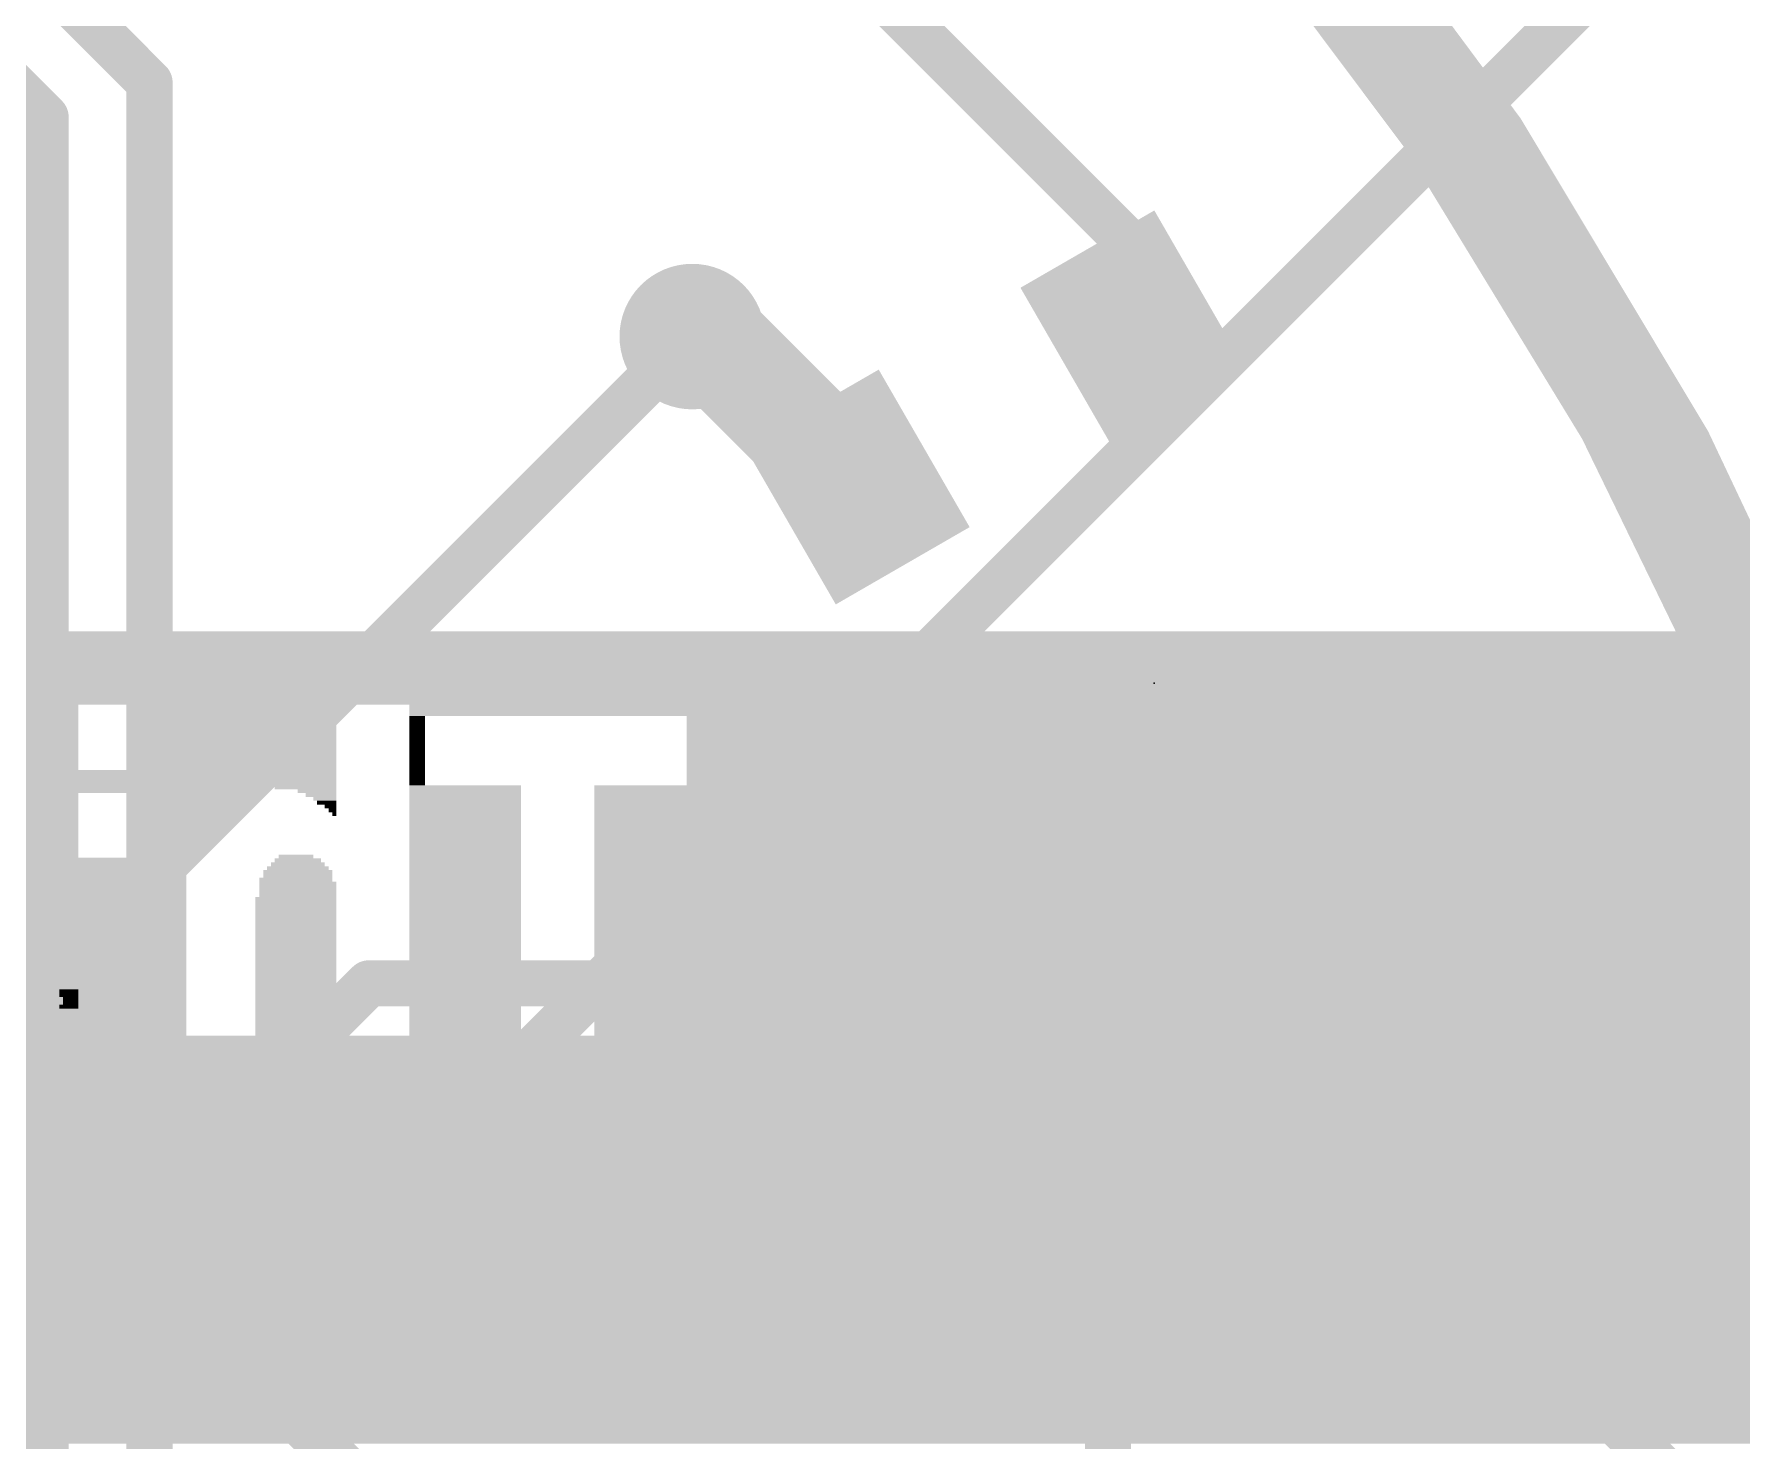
# Model space of a CAD drawing. Extents: x -25.4 to 25.4, y -25.4 to 25.5.
# Drawn here: x 8.83 to 18.22, y 4.09 to 11.82 of the extents above; entities that cross this region are included whole.
import ezdxf

# ---------------------------------------------------------------- set-up
doc = ezdxf.new("R2010")
doc.units = 0
for name, color, linetype in [('1', 12, 'CONTINUOUS'), ('16', 132, 'CONTINUOUS'), ('18', 110, 'CONTINUOUS'), ('20', 53, 'CONTINUOUS'), ('204', 40, 'CONTINUOUS'), ('23', 53, 'CONTINUOUS')]:
    doc.layers.add(name, color=color, linetype=linetype)

# ---------------------------------------------------------------- blocks, each defined once
blk = doc.blocks.new('RECT')
blk.add_solid([(-0.5, -0.5), (0.5, -0.5), (-0.5, 0.5), (0.5, 0.5)])
blk = doc.blocks.new('ROUNDV')
at = {"const_width": 0.5}
blk.add_lwpolyline([(0, -0.25, 1), (0, 0.25, 1), (0, -0.25)], format="xyb", dxfattribs=at)

msp = doc.modelspace()

# ---------------------------------------------------------------- linework, layer by layer
at = {"layer": '1'}
for points, const_width in [([(20.32, 0, 0.4142), (0, 20.32)], 0.254), ([(7.1205, -18.6055, 0.6745), (7.9375, 18.542)], 0.6096), ([(14.9323, 10.6525, 1), (14.8053, 10.6525)], 0.127), ([(14.8239, 10.6076, 1), (14.9137, 10.6974)], 0.127), ([(12.446, 10.3124, 1), (12.446, 10.0076)], 0.3048), ([(12.634, 10.2678, 1), (12.4185, 10.0522)], 0.3048), ([(12.5263, 10.0076, 1), (12.5263, 10.3124)], 0.3048), ([(12.4909, 10.1151, 1), (12.4011, 10.2049)], 0.127), ([(12.4909, 10.1151, 1), (12.4011, 10.2049)], 0.127), ([(14.8053, 10.208, 1), (14.9323, 10.208)], 0.127), ([(12.2555, 10.16, 1), (12.2555, 10.033)], 0.127), ([(12.3376, 10.1414, 1), (12.4274, 10.0516)], 0.127), ([(12.3825, 10.033, 1), (12.3825, 10.16)], 0.127), ([(13.2455, 9.2253, 1), (13.461, 9.4408)], 0.3048), ([(8.978, 6.858, 1), (8.978, 6.731)], 0.127), ([(9.0356, 6.8394, 1), (9.1254, 6.7496)], 0.127), ([(9.0805, 6.731, 1), (9.0805, 6.858)], 0.127), ([(10.668, 6.6675, 1), (10.668, 6.5405)], 0.127), ([(10.7129, 6.5591, 1), (10.6231, 6.6489)], 0.127), ([(12.7449, 6.6489, 1), (12.6551, 6.5591)], 0.127), ([(12.7, 6.5405, 1), (12.7, 6.6675)], 0.127), ([(15.1032, 6.3655, 1), (15.1032, 6.2385)], 0.127), ([(15.4599, 6.3469, 1), (15.3701, 6.2571)], 0.127), ([(15.415, 6.2385, 1), (15.415, 6.3655)], 0.127), ([(9.8611, 5.8869, 1), (9.9509, 5.7971)], 0.127), ([(9.906, 5.7785, 1), (9.906, 5.9055)], 0.127), ([(11.2209, 5.7971, 1), (11.1311, 5.8869)], 0.127), ([(10.668, 5.2705, 1), (10.668, 5.3975)], 0.127), ([(10.6231, 5.3789, 1), (10.7129, 5.2891)], 0.127), ([(11.938, 4.7625, 1), (11.938, 4.8895)], 0.127), ([(14.7955, 4.572, 1), (14.6685, 4.572)], 0.127), ([(14.6871, 4.5271, 1), (14.7769, 4.6169)], 0.127), ([(10.2049, 4.3629, 1), (10.1151, 4.2731)], 0.127), ([(10.16, 4.2545, 1), (10.16, 4.3815)], 0.127)]:
    msp.add_lwpolyline(points, format="xyb", dxfattribs=dict(at, const_width=const_width))
for points, const_width in [([(13.2023, 12.319), (14.8688, 10.6525)], 0.254), ([(14.8688, 10.6525), (14.8688, 10.208)], 0.254), ([(12.5263, 10.16), (12.446, 10.16)], 0.6096), ([(13.3532, 9.333), (12.5263, 10.16)], 0.6096), ([(9.0805, 6.7945), (12.446, 10.16)], 0.254), ([(12.3825, 10.0965), (12.446, 10.16)], 0.254), ([(12.2555, 10.0965), (12.3825, 10.0965)], 0.254), ([(8.978, 6.7945), (9.0805, 6.7945)], 0.254), ([(9.906, 5.842), (10.668, 6.604)], 0.254), ([(10.668, 6.604), (12.7, 6.604)], 0.254), ([(12.7, 6.604), (14.732, 4.572)], 0.254), ([(15.1032, 6.302), (15.415, 6.302)], 0.254), ([(15.415, 6.302), (18.02, 3.697)], 0.254), ([(6.604, 5.842), (9.906, 5.842)], 0.254), ([(10.668, 5.334), (11.176, 5.842)], 0.254), ([(6.35, 5.334), (10.668, 5.334)], 0.254), ([(6.096, 4.826), (11.938, 4.826)], 0.254), ([(14.732, -3.1115), (14.732, 4.572)], 0.254), ([(5.7785, 4.318), (10.16, 4.318)], 0.254), ([(10.16, 4.318), (10.9855, 3.4925)], 0.254)]:
    msp.add_lwpolyline(points, dxfattribs=dict(at, const_width=const_width))
at = {"layer": '16'}
for points, const_width in [([(20.32, 0, 0.4142), (0, 20.32)], 0.254), ([(9.525, 11.557, 1), (9.398, 11.557)], 0.127), ([(9.4166, 11.5121, 1), (9.5064, 11.6019)], 0.127), ([(8.9535, 11.3665, 1), (8.8265, 11.3665)], 0.127), ([(8.8451, 11.3216, 1), (8.9349, 11.4114)], 0.127), ([(11.1311, 5.8869, 1), (11.2209, 5.7971)], 0.127), ([(11.938, 4.8895, 1), (11.938, 4.7625)], 0.127)]:
    msp.add_lwpolyline(points, format="xyb", dxfattribs=dict(at, const_width=const_width))
at = {"layer": '16', "const_width": 0.254}
for points in [[(7.1755, 13.843), (9.4615, 11.557)], [(7.0485, 13.208), (8.89, 11.3665)], [(11.176, 5.842), (17.7882, 12.4542)], [(9.4615, 11.557), (9.4615, 3.429)], [(8.89, 11.3665), (8.89, 3.302)], [(11.938, 4.826), (18.415, 4.826)]]:
    msp.add_lwpolyline(points, dxfattribs=at)
at = {"layer": '20', "const_width": 0.0254}
msp.add_lwpolyline([(-3.4925, 25.146, 14.4823), (3.4925, 25.146)], format="xyb", dxfattribs=at)
at = {"layer": '23'}
msp.add_point((14.986, 8.255), dxfattribs=at)

# ---------------------------------------------------------------- block references
at = {"layer": '1'}
for p, xscale, rotation in [((14.8688, 10.208), 0.85, 210), ((13.3532, 9.333), 0.85, 210), ((16.6188, 7.177), 0.85, 210), ((8.978, 6.7945), 1.075, 180), ((15.1032, 6.302), 0.85, 210)]:
    msp.add_blockref('RECT', p, dxfattribs=dict(at, xscale=xscale, rotation=rotation))
at = {"layer": '18', "xscale": 0.8001, "yscale": 0.8001}
for p in [(12.446, 10.16), (12.446, 10.16), (11.176, 5.842), (11.176, 5.842), (11.938, 4.826), (11.938, 4.826)]:
    msp.add_blockref('ROUNDV', p, dxfattribs=at)
at = {"layer": '204', "yscale": 0.0212, "rotation": 180}
for p, xscale in [((0.001, 8.5288), 50.8191), ((0.001, 8.5076), 50.8191), ((0.001, 8.4865), 50.8191), ((0.001, 8.4653), 50.8191), ((0.001, 8.4441), 50.8191), ((0.001, 8.423), 50.8191), ((0.001, 8.4018), 50.8191), ((0.001, 8.3806), 50.8191), ((0.001, 8.3595), 50.8191), ((0.001, 8.3383), 50.8191), ((0.001, 8.3171), 50.8191), ((0.001, 8.296), 50.8191), ((0.001, 8.2748), 50.8191), ((0.001, 8.2537), 50.8191), ((0.001, 8.2325), 50.8191), ((0.001, 8.2113), 50.8191), ((0.001, 8.1902), 50.8191), ((0.001, 8.169), 50.8191), ((0.001, 8.1478), 50.8191), ((8.1816, 8.1267), 1.7779), ((8.1816, 8.1055), 1.7779), ((8.1816, 8.0843), 1.7779), ((9.9913, 8.1267), 0.9948), ((9.9913, 8.1055), 0.9948), ((9.9913, 8.0843), 0.9948), ((18.1507, 8.1267), 14.5198), ((18.1507, 8.1055), 14.5198), ((18.1507, 8.0843), 14.5198), ((8.1816, 8.0632), 1.7779), ((8.1816, 8.042), 1.7779), ((8.1816, 8.0208), 1.7779), ((8.1816, 7.9997), 1.7779), ((8.1816, 7.9785), 1.7779), ((9.9913, 8.0632), 0.9948), ((9.9913, 8.042), 0.9948), ((9.9913, 8.0208), 0.9948), ((9.9913, 7.9997), 0.9948), ((9.9913, 7.9785), 0.9948), ((10.9332, 8.0632), 0.0847), ((10.9332, 8.042), 0.0847), ((10.9332, 8.0208), 0.0847), ((10.9332, 7.9997), 0.0847), ((10.9332, 7.9785), 0.0847), ((18.9127, 8.0632), 12.9958), ((18.9127, 8.042), 12.9958), ((18.9127, 8.0208), 12.9958), ((18.9127, 7.9997), 12.9958), ((18.9127, 7.9785), 12.9958), ((8.1816, 7.9573), 1.7779), ((8.1816, 7.9362), 1.7779), ((8.1816, 7.915), 1.7779), ((8.1816, 7.8938), 1.7779), ((9.9913, 7.9573), 0.9948), ((9.9913, 7.9362), 0.9948), ((9.9913, 7.915), 0.9948), ((9.9913, 7.8938), 0.9948), ((10.9332, 7.9573), 0.0847), ((10.9332, 7.9362), 0.0847), ((10.9332, 7.915), 0.0847), ((10.9332, 7.8938), 0.0847), ((18.9127, 7.9573), 12.9958), ((18.9127, 7.9362), 12.9958), ((18.9127, 7.915), 12.9958), ((18.9127, 7.8938), 12.9958), ((8.1816, 7.8727), 1.7779), ((8.1816, 7.8515), 1.7779), ((8.1816, 7.8303), 1.7779), ((8.1816, 7.8092), 1.7779), ((8.1816, 7.788), 1.7779), ((9.9913, 7.8727), 0.9948), ((9.9913, 7.8515), 0.9948), ((9.9913, 7.8303), 0.9948), ((9.9913, 7.8092), 0.9948), ((9.9913, 7.788), 0.9948), ((10.9332, 7.8727), 0.0847), ((10.9332, 7.8515), 0.0847), ((10.9332, 7.8303), 0.0847), ((10.9332, 7.8092), 0.0847), ((10.9332, 7.788), 0.0847), ((18.9127, 7.8727), 12.9958), ((18.9127, 7.8515), 12.9958), ((18.9127, 7.8303), 12.9958), ((18.9127, 7.8092), 12.9958), ((18.9127, 7.788), 12.9958), ((8.8907, 7.7668), 3.196), ((8.8907, 7.7457), 3.196), ((8.8907, 7.7245), 3.196), ((8.8907, 7.7033), 3.196), ((10.9332, 7.7668), 0.0847), ((10.9332, 7.7457), 0.0847), ((10.9332, 7.7245), 0.0847), ((10.9332, 7.7033), 0.0847), ((18.9127, 7.7668), 12.9958), ((18.9127, 7.7457), 12.9958), ((18.9127, 7.7245), 12.9958), ((18.9127, 7.7033), 12.9958), ((8.679, 7.6822), 2.7727), ((9.2611, 7.661), 1.3546), ((8.8695, 7.6398), 0.4022), ((8.8907, 7.6187), 0.3598), ((8.9118, 7.5975), 0.3175), ((9.6844, 7.6398), 0.4233), ((9.6632, 7.6187), 0.381), ((9.6526, 7.5975), 0.3598), ((10.3194, 7.6822), 0.3387), ((10.3829, 7.661), 0.2117), ((10.404, 7.6398), 0.1693), ((10.4252, 7.6187), 0.127), ((10.4358, 7.5975), 0.1058), ((11.1977, 7.6822), 0.6138), ((11.1977, 7.661), 0.6138), ((11.1977, 7.6398), 0.6138), ((11.1977, 7.6187), 0.6138), ((11.1977, 7.5975), 0.6138), ((18.6587, 7.6822), 13.5038), ((18.6587, 7.661), 13.5038), ((18.6587, 7.6398), 13.5038), ((18.6587, 7.6187), 13.5038), ((18.6587, 7.5975), 13.5038), ((8.9224, 7.5763), 0.2963), ((8.933, 7.5552), 0.2752), ((8.9436, 7.534), 0.254), ((8.9542, 7.5129), 0.2328), ((9.6103, 7.5129), 0.2752), ((9.6315, 7.5763), 0.3175), ((9.6209, 7.5552), 0.2963), ((9.6209, 7.534), 0.2963), ((10.4569, 7.5763), 0.0635), ((10.4675, 7.5552), 0.0423), ((10.4781, 7.534), 0.0212), ((11.1977, 7.5763), 0.6138), ((11.1977, 7.5552), 0.6138), ((11.1977, 7.534), 0.6138), ((11.1977, 7.5129), 0.6138), ((18.6587, 7.5763), 13.5038), ((18.6587, 7.5552), 13.5038), ((18.6587, 7.534), 13.5038), ((18.6587, 7.5129), 13.5038), ((8.9647, 7.4917), 0.2117), ((8.9647, 7.4705), 0.2117), ((8.9753, 7.4493), 0.1905), ((8.9753, 7.4282), 0.1905), ((9.5997, 7.4917), 0.254), ((9.5997, 7.4705), 0.254), ((9.5891, 7.4493), 0.2328), ((9.5891, 7.4282), 0.2328), ((11.1977, 7.4917), 0.6138), ((11.1977, 7.4705), 0.6138), ((11.1977, 7.4493), 0.6138), ((11.1977, 7.4282), 0.6138), ((18.6587, 7.4917), 13.5038), ((18.6587, 7.4705), 13.5038), ((18.6587, 7.4493), 13.5038), ((18.6587, 7.4282), 13.5038), ((8.9859, 7.407), 0.1693), ((8.9859, 7.3859), 0.1693), ((8.9965, 7.3647), 0.1482), ((8.9965, 7.3435), 0.1482), ((8.9965, 7.3224), 0.1482), ((9.5785, 7.407), 0.2117), ((9.5785, 7.3859), 0.2117), ((9.5785, 7.3647), 0.2117), ((9.568, 7.3435), 0.1905), ((9.568, 7.3224), 0.1905), ((11.1977, 7.407), 0.6138), ((11.1977, 7.3859), 0.6138), ((11.1977, 7.3647), 0.6138), ((11.1977, 7.3435), 0.6138), ((11.1977, 7.3224), 0.6138), ((18.6587, 7.407), 13.5038), ((18.6587, 7.3859), 13.5038), ((18.6587, 7.3647), 13.5038), ((18.6587, 7.3435), 13.5038), ((18.6587, 7.3224), 13.5038), ((8.9965, 7.3012), 0.1482), ((8.9965, 7.28), 0.1482), ((8.9965, 7.2589), 0.1482), ((8.9965, 7.2377), 0.1482), ((9.568, 7.3012), 0.1905), ((9.568, 7.28), 0.1905), ((9.568, 7.2589), 0.1905), ((9.568, 7.2377), 0.1905), ((10.277, 7.2377), 0.3387), ((10.277, 7.2589), 0.2963), ((10.277, 7.28), 0.254), ((10.2664, 7.3012), 0.1905), ((11.1977, 7.3012), 0.6138), ((11.1977, 7.28), 0.6138), ((11.1977, 7.2589), 0.6138), ((11.1977, 7.2377), 0.6138), ((18.6587, 7.3012), 13.5038), ((18.6587, 7.28), 13.5038), ((18.6587, 7.2589), 13.5038), ((18.6587, 7.2377), 13.5038), ((8.9965, 7.2165), 0.1482), ((8.9965, 7.1954), 0.1482), ((8.9965, 7.1742), 0.1482), ((8.9965, 7.153), 0.1482), ((8.9965, 7.1319), 0.1482), ((9.568, 7.2165), 0.1905), ((9.568, 7.1954), 0.1905), ((9.568, 7.1742), 0.1905), ((9.568, 7.153), 0.1905), ((9.568, 7.1319), 0.1905), ((10.2664, 7.1742), 0.4022), ((10.277, 7.153), 0.4233), ((10.277, 7.1319), 0.4233), ((10.277, 7.2165), 0.381), ((10.277, 7.1954), 0.381), ((11.1977, 7.2165), 0.6138), ((11.1977, 7.1954), 0.6138), ((11.1977, 7.1742), 0.6138), ((11.1977, 7.153), 0.6138), ((11.1977, 7.1319), 0.6138), ((18.6587, 7.2165), 13.5038), ((18.6587, 7.1954), 13.5038), ((18.6587, 7.1742), 13.5038), ((18.6587, 7.153), 13.5038), ((18.6587, 7.1319), 13.5038), ((8.9753, 7.0684), 0.1905), ((8.9753, 7.0472), 0.1905), ((8.9859, 7.1107), 0.1693), ((8.9859, 7.0895), 0.1693), ((9.568, 7.1107), 0.1905), ((9.568, 7.0895), 0.1905), ((9.568, 7.0684), 0.1905), ((9.568, 7.0472), 0.1905), ((10.2664, 7.0684), 0.4445), ((10.2664, 7.0472), 0.4445), ((10.277, 7.1107), 0.4233), ((10.277, 7.0895), 0.4233), ((11.1977, 7.1107), 0.6138), ((11.1977, 7.0895), 0.6138), ((11.1977, 7.0684), 0.6138), ((11.1977, 7.0472), 0.6138), ((18.6587, 7.1107), 13.5038), ((18.6587, 7.0895), 13.5038), ((18.6587, 7.0684), 13.5038), ((18.6587, 7.0472), 13.5038), ((8.9224, 6.9414), 0.2963), ((8.933, 6.9625), 0.2752), ((8.9436, 6.9837), 0.254), ((8.9542, 7.0049), 0.2328), ((8.9647, 7.026), 0.2117), ((9.568, 7.026), 0.1905), ((9.568, 7.0049), 0.1905), ((9.568, 6.9837), 0.1905), ((9.568, 6.9625), 0.1905), ((9.568, 6.9414), 0.1905), ((10.2664, 7.026), 0.4445), ((10.2664, 7.0049), 0.4445), ((10.2664, 6.9837), 0.4445), ((10.2664, 6.9625), 0.4445), ((10.2664, 6.9414), 0.4445), ((11.1977, 7.026), 0.6138), ((11.1977, 7.0049), 0.6138), ((11.1977, 6.9837), 0.6138), ((11.1977, 6.9625), 0.6138), ((11.1977, 6.9414), 0.6138), ((18.6587, 7.026), 13.5038), ((18.6587, 7.0049), 13.5038), ((18.6587, 6.9837), 13.5038), ((18.6587, 6.9625), 13.5038), ((18.6587, 6.9414), 13.5038), ((8.8377, 6.8567), 0.4657), ((8.8589, 6.8779), 0.4233), ((8.8907, 6.899), 0.3598), ((8.9118, 6.9202), 0.3175), ((9.568, 6.9202), 0.1905), ((9.568, 6.899), 0.1905), ((9.568, 6.8779), 0.1905), ((9.568, 6.8567), 0.1905), ((10.2664, 6.9202), 0.4445), ((10.2664, 6.899), 0.4445), ((10.2664, 6.8779), 0.4445), ((10.2664, 6.8567), 0.4445), ((11.1977, 6.9202), 0.6138), ((11.1977, 6.899), 0.6138), ((11.1977, 6.8779), 0.6138), ((11.1977, 6.8567), 0.6138), ((18.6587, 6.9202), 13.5038), ((18.6587, 6.899), 13.5038), ((18.6587, 6.8779), 13.5038), ((18.6587, 6.8567), 13.5038), ((8.7002, 6.772), 0.7408), ((8.7319, 6.7932), 0.6773), ((8.7637, 6.8144), 0.6138), ((8.806, 6.8355), 0.5292), ((8.9542, 6.7509), 0.2328), ((9.568, 6.8355), 0.1905), ((9.568, 6.8144), 0.1905), ((9.568, 6.7932), 0.1905), ((9.568, 6.772), 0.1905), ((9.568, 6.7509), 0.1905), ((10.2664, 6.8355), 0.4445), ((10.2664, 6.8144), 0.4445), ((10.2664, 6.7932), 0.4445), ((10.2664, 6.772), 0.4445), ((10.2664, 6.7509), 0.4445), ((11.1977, 6.8355), 0.6138), ((11.1977, 6.8144), 0.6138), ((11.1977, 6.7932), 0.6138), ((11.1977, 6.772), 0.6138), ((11.1977, 6.7509), 0.6138), ((18.6587, 6.8355), 13.5038), ((18.6587, 6.8144), 13.5038), ((18.6587, 6.7932), 13.5038), ((18.6587, 6.772), 13.5038), ((18.6587, 6.7509), 13.5038), ((8.9647, 6.7297), 0.2117), ((8.9647, 6.7085), 0.2117), ((8.9753, 6.6874), 0.1905), ((8.9753, 6.6662), 0.1905), ((9.568, 6.7297), 0.1905), ((9.568, 6.7085), 0.1905), ((9.568, 6.6874), 0.1905), ((9.568, 6.6662), 0.1905), ((10.2664, 6.7297), 0.4445), ((10.2664, 6.7085), 0.4445), ((10.2664, 6.6874), 0.4445), ((10.2664, 6.6662), 0.4445), ((11.1977, 6.7297), 0.6138), ((11.1977, 6.7085), 0.6138), ((11.1977, 6.6874), 0.6138), ((11.1977, 6.6662), 0.6138), ((18.6587, 6.7297), 13.5038), ((18.6587, 6.7085), 13.5038), ((18.6587, 6.6874), 13.5038), ((18.6587, 6.6662), 13.5038), ((8.9859, 6.6451), 0.1693), ((8.9965, 6.6239), 0.1482), ((8.9965, 6.6027), 0.1482), ((9.0071, 6.5816), 0.127), ((9.568, 6.6451), 0.1905), ((9.568, 6.6239), 0.1905), ((9.568, 6.6027), 0.1905), ((9.568, 6.5816), 0.1905), ((10.2664, 6.6451), 0.4445), ((10.2664, 6.6239), 0.4445), ((10.2664, 6.6027), 0.4445), ((10.2664, 6.5816), 0.4445), ((11.1977, 6.6451), 0.6138), ((11.1977, 6.6239), 0.6138), ((11.1977, 6.6027), 0.6138), ((11.1977, 6.5816), 0.6138), ((18.6587, 6.6451), 13.5038), ((18.6587, 6.6239), 13.5038), ((18.6587, 6.6027), 13.5038), ((18.6587, 6.5816), 13.5038), ((9.0177, 6.5604), 0.1058), ((9.0177, 6.5392), 0.1058), ((9.0177, 6.4757), 0.1058), ((9.0282, 6.5181), 0.0847), ((9.0282, 6.4969), 0.0847), ((9.568, 6.5604), 0.1905), ((9.568, 6.5392), 0.1905), ((9.568, 6.5181), 0.1905), ((9.568, 6.4969), 0.1905), ((9.568, 6.4757), 0.1905), ((10.2664, 6.5604), 0.4445), ((10.2664, 6.5392), 0.4445), ((10.2664, 6.5181), 0.4445), ((10.2664, 6.4969), 0.4445), ((10.2664, 6.4757), 0.4445), ((11.1977, 6.5604), 0.6138), ((11.1977, 6.5392), 0.6138), ((11.1977, 6.5181), 0.6138), ((11.1977, 6.4969), 0.6138), ((11.1977, 6.4757), 0.6138), ((18.6587, 6.5604), 13.5038), ((18.6587, 6.5392), 13.5038), ((18.6587, 6.5181), 13.5038), ((18.6587, 6.4969), 13.5038), ((18.6587, 6.4757), 13.5038), ((8.9542, 6.3911), 0.2328), ((8.9753, 6.4122), 0.1905), ((8.9965, 6.4334), 0.1482), ((9.0071, 6.4546), 0.127), ((9.568, 6.4546), 0.1905), ((9.568, 6.4334), 0.1905), ((9.568, 6.4122), 0.1905), ((9.568, 6.3911), 0.1905), ((10.2664, 6.4546), 0.4445), ((10.2664, 6.4334), 0.4445), ((10.2664, 6.4122), 0.4445), ((10.2664, 6.3911), 0.4445), ((11.1977, 6.4546), 0.6138), ((11.1977, 6.4334), 0.6138), ((11.1977, 6.4122), 0.6138), ((11.1977, 6.3911), 0.6138), ((18.6587, 6.4546), 13.5038), ((18.6587, 6.4334), 13.5038), ((18.6587, 6.4122), 13.5038), ((18.6587, 6.3911), 13.5038), ((15.2933, 6.2852), 20.2345), ((16.9972, 6.3064), 16.8268), ((8.8801, 6.3276), 0.381), ((8.9118, 6.3487), 0.3175), ((8.933, 6.3699), 0.2752), ((9.568, 6.3699), 0.1905), ((9.568, 6.3487), 0.1905), ((9.568, 6.3276), 0.1905), ((10.2664, 6.3699), 0.4445), ((10.2664, 6.3487), 0.4445), ((10.2664, 6.3276), 0.4445), ((11.1977, 6.3699), 0.6138), ((11.1977, 6.3487), 0.6138), ((11.1977, 6.3276), 0.6138), ((18.6587, 6.3699), 13.5038), ((18.6587, 6.3487), 13.5038), ((18.6587, 6.3276), 13.5038), ((9.4833, 6.2641), 31.8546), ((9.4939, 6.2429), 31.8334), ((9.4939, 6.2217), 31.8334), ((9.5045, 6.2006), 31.8122), ((9.5045, 6.1794), 31.8122), ((9.5151, 6.1582), 31.7911), ((9.5151, 6.1371), 31.7911), ((9.5151, 6.1159), 31.7911), ((9.5256, 6.0947), 31.7699), ((9.4833, 6.0101), 31.8546), ((9.5045, 6.0312), 31.8122), ((9.5256, 6.0736), 31.7699), ((9.5256, 6.0524), 31.7699), ((9.3246, 5.9254), 32.172), ((9.3881, 5.9466), 32.0451), ((9.4304, 5.9677), 31.9604), ((9.4621, 5.9889), 31.8969), ((0.001, 5.9042), 50.8191), ((0.001, 5.8831), 50.8191), ((0.001, 5.8619), 50.8191), ((0.001, 5.8407), 50.8191), ((0.001, 5.8196), 50.8191), ((0.001, 5.7984), 50.8191), ((0.001, 5.7773), 50.8191), ((0.001, 5.7561), 50.8191), ((0.001, 5.7349), 50.8191), ((0.001, 5.7138), 50.8191), ((0.001, 5.6926), 50.8191), ((0.001, 5.6714), 50.8191), ((0.001, 5.6503), 50.8191), ((0.001, 5.6291), 50.8191), ((0.001, 5.6079), 50.8191), ((0.001, 5.5868), 50.8191), ((0.001, 5.5656), 50.8191), ((0.001, 5.5444), 50.8191), ((0.001, 5.5233), 50.8191), ((0.001, 5.5021), 50.8191), ((0.001, 5.4809), 50.8191), ((0.001, 5.4598), 50.8191), ((0.001, 5.4386), 50.8191), ((0.001, 5.4174), 50.8191), ((0.001, 5.3963), 50.8191), ((0.001, 5.3751), 50.8191), ((0.001, 5.3539), 50.8191), ((0.001, 5.3328), 50.8191), ((0.001, 5.3116), 50.8191), ((0.001, 5.2904), 50.8191), ((0.001, 5.2693), 50.8191), ((0.001, 5.2481), 50.8191), ((0.001, 5.2269), 50.8191), ((0.001, 5.2058), 50.8191), ((0.001, 5.1846), 50.8191), ((0.001, 5.1634), 50.8191), ((0.001, 5.1423), 50.8191), ((0.001, 5.1211), 50.8191), ((0.001, 5.0999), 50.8191), ((0.001, 5.0788), 50.8191), ((0.001, 5.0576), 50.8191), ((0.001, 5.0364), 50.8191), ((0.001, 5.0153), 50.8191), ((0.001, 4.9941), 50.8191), ((0.001, 4.9729), 50.8191), ((0.001, 4.9518), 50.8191), ((0.001, 4.9306), 50.8191), ((0.001, 4.9095), 50.8191), ((0.001, 4.8883), 50.8191), ((0.001, 4.8671), 50.8191), ((0.001, 4.846), 50.8191), ((0.001, 4.8248), 50.8191), ((0.001, 4.8036), 50.8191), ((0.001, 4.7825), 50.8191), ((0.001, 4.7613), 50.8191), ((0.001, 4.7401), 50.8191), ((0.001, 4.719), 50.8191), ((0.001, 4.6978), 50.8191), ((0.001, 4.6766), 50.8191), ((0.001, 4.6555), 50.8191), ((0.001, 4.6343), 50.8191), ((0.001, 4.6131), 50.8191), ((0.001, 4.592), 50.8191), ((0.001, 4.5708), 50.8191), ((0.001, 4.5496), 50.8191), ((0.001, 4.5285), 50.8191), ((0.001, 4.5073), 50.8191), ((0.001, 4.4861), 50.8191), ((0.001, 4.465), 50.8191), ((0.001, 4.4438), 50.8191), ((0.001, 4.4226), 50.8191), ((0.001, 4.4015), 50.8191), ((0.001, 4.3803), 50.8191), ((0.001, 4.3591), 50.8191), ((0.001, 4.338), 50.8191), ((0.001, 4.3168), 50.8191), ((0.001, 4.2956), 50.8191), ((0.001, 4.2745), 50.8191), ((0.001, 4.2533), 50.8191), ((0.001, 4.2321), 50.8191), ((0.001, 4.211), 50.8191), ((0.001, 4.1898), 50.8191), ((0.001, 4.1687), 50.8191), ((0.001, 4.1475), 50.8191), ((0.001, 4.1263), 50.8191), ((0.001, 4.1052), 50.8191), ((0.001, 4.084), 50.8191)]:
    msp.add_blockref('RECT', p, dxfattribs=dict(at, xscale=xscale))

doc.saveas('drawing.dxf')
